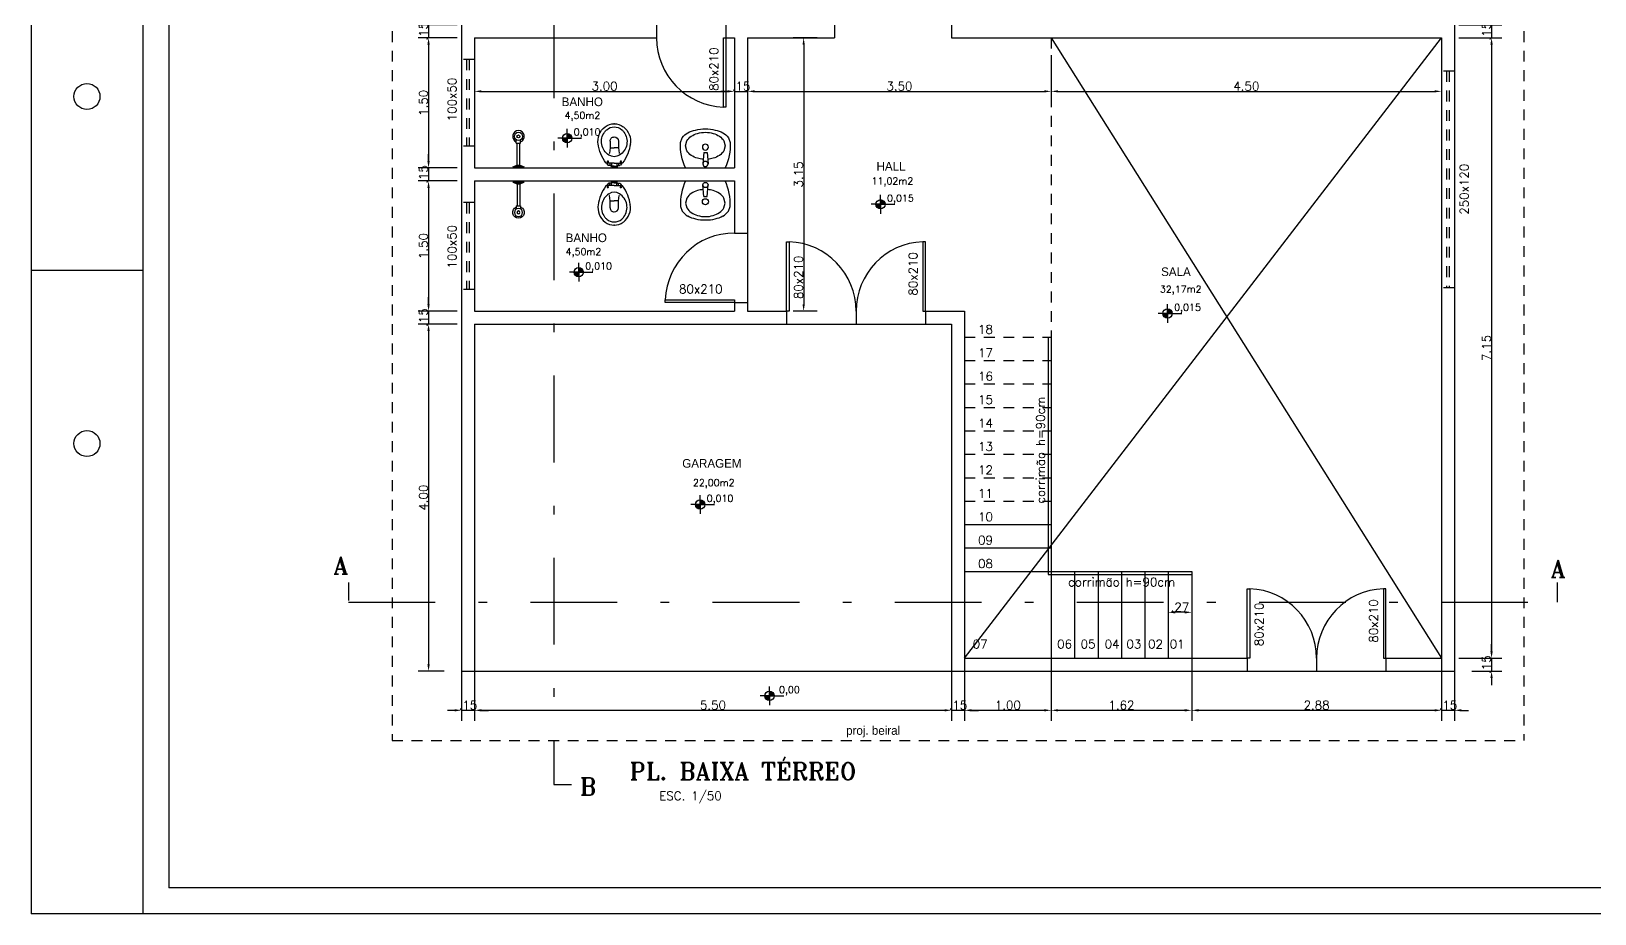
# Model space of a CAD drawing. Extents: x 3.3 to 78.4, y -0.4 to 40.7.
# Drawn here: x 3.3 to 21.33, y -0.35 to 9.82 of the extents above; entities that cross this region are included whole.
import ezdxf
from ezdxf.enums import TextEntityAlignment as Align

# ---------------------------------------------------------------- set-up
doc = ezdxf.new("R2010")
doc.units = 0
doc.header["$MEASUREMENT"] = 0
doc.linetypes.add('DASHDOTX2', pattern=[2, 1, -0.5, 0, -0.5])
doc.linetypes.add('HIDDEN2', pattern=[0.1875, 0.125, -0.0625])
doc.layers.get('DEFPOINTS').update_dxf_attribs({"linetype": 'CONTINUOUS'})
for name, color, linetype in [('1', 1, 'CONTINUOUS'), ('2', 2, 'CONTINUOUS'), ('3', 3, 'CONTINUOUS'), ('ALVENARIA', 7, 'CONTINUOUS'), ('COTAS', 1, 'CONTINUOUS'), ('SANITÁRIOS', 2, 'CONTINUOUS'), ('TEXTOS', 3, 'CONTINUOUS'), ('TXT', 2, 'CONTINUOUS')]:
    doc.layers.add(name, color=color, linetype=linetype)
doc.styles.add('ROMANS', font='romans', dxfattribs={"height": 0.1})
doc.styles.add('T20', font='romans.shx', dxfattribs={"height": 0.1})
doc.dimstyles.get("Standard").update_dxf_attribs({"dimscale": 0, "dimtxt": 0.12, "dimasz": 0.1, "dimexe": 0.1, "dimexo": 0.15, "dimgap": 0.15, "dimtad": 1, "dimzin": 5, "dimdsep": 46, "dimtxsty": 'Standard', "dimcen": 0.1, "dimclrd": 1, "dimclre": 1, "dimclrt": 3, "dimadec": 0, "dimazin": 0, "dimtfac": 1, "dimtmove": 2, "dimatfit": 3, "dimfxl": 1, "dimtolj": 1, "dimtzin": 0, "dimarcsym": 0})

# ---------------------------------------------------------------- blocks, each defined once
blk = doc.blocks.new('*D3')
at = {"layer": 'COTAS', "color": 1, "lineweight": -2, "transparency": 16777216}
for p, q in [((19.564, 2.922), (19.564, 1.873)), ((19.714, 2.772), (19.714, 1.873)), ((19.484, 1.993), (19.404, 1.993)), ((19.714, 1.993), (19.564, 1.993)), ((19.794, 1.993), (19.874, 1.993))]:
    blk.add_line(p, q, dxfattribs=at)
at = {"layer": 'COTAS', "color": 1, "transparency": 16777216}
for points in [[(19.484, 2.007), (19.484, 1.98), (19.564, 1.993)], [(19.794, 2.007), (19.794, 1.98), (19.714, 1.993)]]:
    blk.add_solid(points, dxfattribs=at)
at = {"layer": 'DEFPOINTS', "color": 0, "transparency": 16777216}
for p in [(19.564, 3.122), (19.714, 2.972), (19.564, 1.993)]:
    blk.add_point(p, dxfattribs=at)
at = {"layer": 'COTAS', "color": 3, "transparency": 16777216, "insert": (19.639, 2.053), "char_height": 0.1, "attachment_point": 5, "style": 'ROMANS'}
blk.add_mtext('\\A1;.15', dxfattribs=at)
blk = doc.blocks.new('*D4')
at = {"layer": 'COTAS', "color": 1, "lineweight": -2, "transparency": 16777216}
for p, q in [((16.684, 2.922), (16.684, 1.873)), ((19.564, 2.922), (19.564, 1.873)), ((19.484, 1.993), (16.764, 1.993))]:
    blk.add_line(p, q, dxfattribs=at)
at = {"layer": 'COTAS', "color": 1, "transparency": 16777216}
for points in [[(16.764, 2.007), (16.764, 1.98), (16.684, 1.993)], [(19.484, 2.007), (19.484, 1.98), (19.564, 1.993)]]:
    blk.add_solid(points, dxfattribs=at)
at = {"layer": 'DEFPOINTS', "color": 0, "transparency": 16777216}
for p in [(16.684, 3.122), (19.564, 3.122), (16.684, 1.993)]:
    blk.add_point(p, dxfattribs=at)
at = {"layer": 'COTAS', "color": 3, "transparency": 16777216, "insert": (18.124, 2.053), "char_height": 0.1, "attachment_point": 5, "style": 'ROMANS'}
blk.add_mtext('\\A1;2.88', dxfattribs=at)
blk = doc.blocks.new('*D5')
at = {"layer": 'COTAS', "color": 1, "lineweight": -2, "transparency": 16777216}
for p, q in [((15.064, 2.922), (15.064, 1.873)), ((16.684, 2.922), (16.684, 1.873)), ((16.604, 1.993), (15.144, 1.993))]:
    blk.add_line(p, q, dxfattribs=at)
at = {"layer": 'COTAS', "color": 1, "transparency": 16777216}
for points in [[(15.144, 2.007), (15.144, 1.98), (15.064, 1.993)], [(16.604, 2.007), (16.604, 1.98), (16.684, 1.993)]]:
    blk.add_solid(points, dxfattribs=at)
at = {"layer": 'DEFPOINTS', "color": 0, "transparency": 16777216}
for p in [(15.064, 3.122), (16.684, 3.122), (15.064, 1.993)]:
    blk.add_point(p, dxfattribs=at)
at = {"layer": 'COTAS', "color": 3, "transparency": 16777216, "insert": (15.874, 2.053), "char_height": 0.1, "attachment_point": 5, "style": 'ROMANS'}
blk.add_mtext('\\A1;1.62', dxfattribs=at)
blk = doc.blocks.new('*D6')
at = {"layer": 'COTAS', "color": 1, "lineweight": -2, "transparency": 16777216}
for p, q in [((14.064, 2.922), (14.064, 1.873)), ((15.064, 2.922), (15.064, 1.873)), ((14.984, 1.993), (14.144, 1.993))]:
    blk.add_line(p, q, dxfattribs=at)
at = {"layer": 'COTAS', "color": 1, "transparency": 16777216}
for points in [[(14.144, 2.007), (14.144, 1.98), (14.064, 1.993)], [(14.984, 2.007), (14.984, 1.98), (15.064, 1.993)]]:
    blk.add_solid(points, dxfattribs=at)
at = {"layer": 'DEFPOINTS', "color": 0, "transparency": 16777216}
for p in [(14.064, 3.122), (15.064, 3.122), (14.064, 1.993)]:
    blk.add_point(p, dxfattribs=at)
at = {"layer": 'COTAS', "color": 3, "transparency": 16777216, "insert": (14.564, 2.053), "char_height": 0.1, "attachment_point": 5, "style": 'ROMANS'}
blk.add_mtext('\\A1;1.00', dxfattribs=at)
blk = doc.blocks.new('*D7')
at = {"layer": 'COTAS', "color": 1, "lineweight": -2, "transparency": 16777216}
for p, q in [((14.064, 2.922), (14.064, 1.873)), ((13.914, 2.772), (13.914, 1.873)), ((13.834, 1.993), (13.754, 1.993)), ((14.064, 1.993), (13.914, 1.993)), ((14.144, 1.993), (14.224, 1.993))]:
    blk.add_line(p, q, dxfattribs=at)
at = {"layer": 'COTAS', "color": 1, "transparency": 16777216}
for points in [[(13.834, 2.007), (13.834, 1.98), (13.914, 1.993)], [(14.144, 2.007), (14.144, 1.98), (14.064, 1.993)]]:
    blk.add_solid(points, dxfattribs=at)
at = {"layer": 'DEFPOINTS', "color": 0, "transparency": 16777216}
for p in [(14.064, 3.122), (13.914, 2.972), (13.914, 1.993)]:
    blk.add_point(p, dxfattribs=at)
at = {"layer": 'COTAS', "color": 3, "transparency": 16777216, "insert": (13.989, 2.053), "char_height": 0.1, "attachment_point": 5, "style": 'ROMANS'}
blk.add_mtext('\\A1;.15', dxfattribs=at)
blk = doc.blocks.new('*D8')
at = {"layer": 'COTAS', "color": 1, "lineweight": -2, "transparency": 16777216}
for p, q in [((8.414, 2.772), (8.414, 1.873)), ((13.914, 2.772), (13.914, 1.873)), ((13.834, 1.993), (8.494, 1.993))]:
    blk.add_line(p, q, dxfattribs=at)
at = {"layer": 'COTAS', "color": 1, "transparency": 16777216}
for points in [[(8.494, 2.007), (8.494, 1.98), (8.414, 1.993)], [(13.834, 2.007), (13.834, 1.98), (13.914, 1.993)]]:
    blk.add_solid(points, dxfattribs=at)
at = {"layer": 'DEFPOINTS', "color": 0, "transparency": 16777216}
for p in [(8.414, 2.972), (13.914, 2.972), (8.414, 1.993)]:
    blk.add_point(p, dxfattribs=at)
at = {"layer": 'COTAS', "color": 3, "transparency": 16777216, "insert": (11.164, 2.053), "char_height": 0.1, "attachment_point": 5, "style": 'ROMANS'}
blk.add_mtext('\\A1;5.50', dxfattribs=at)
blk = doc.blocks.new('*D9')
at = {"layer": 'COTAS', "color": 1, "lineweight": -2, "transparency": 16777216}
for p, q in [((8.264, 2.772), (8.264, 1.873)), ((8.414, 2.772), (8.414, 1.873)), ((8.184, 1.993), (8.104, 1.993)), ((8.414, 1.993), (8.264, 1.993)), ((8.494, 1.993), (8.574, 1.993))]:
    blk.add_line(p, q, dxfattribs=at)
at = {"layer": 'COTAS', "color": 1, "transparency": 16777216}
for points in [[(8.184, 2.007), (8.184, 1.98), (8.264, 1.993)], [(8.494, 2.007), (8.494, 1.98), (8.414, 1.993)]]:
    blk.add_solid(points, dxfattribs=at)
at = {"layer": 'DEFPOINTS', "color": 0, "transparency": 16777216}
for p in [(8.264, 2.972), (8.414, 2.972), (8.264, 1.993)]:
    blk.add_point(p, dxfattribs=at)
at = {"layer": 'COTAS', "color": 3, "transparency": 16777216, "insert": (8.339, 2.053), "char_height": 0.1, "attachment_point": 5, "style": 'ROMANS'}
blk.add_mtext('\\A1;.15', dxfattribs=at)
blk = doc.blocks.new('*D20')
at = {"layer": 'COTAS', "color": 1, "lineweight": -2, "transparency": 16777216}
for p, q in [((8.414, 9.544), (8.414, 9.007)), ((11.414, 9.544), (11.414, 9.007)), ((8.494, 9.127), (11.334, 9.127))]:
    blk.add_line(p, q, dxfattribs=at)
at = {"layer": 'COTAS', "color": 1, "transparency": 16777216}
for points in [[(8.494, 9.14), (8.494, 9.114), (8.414, 9.127)], [(11.334, 9.14), (11.334, 9.114), (11.414, 9.127)]]:
    blk.add_solid(points, dxfattribs=at)
at = {"layer": 'DEFPOINTS', "color": 0, "transparency": 16777216}
for p in [(8.414, 9.744), (11.414, 9.744), (11.414, 9.127)]:
    blk.add_point(p, dxfattribs=at)
at = {"layer": 'COTAS', "color": 3, "transparency": 16777216, "insert": (9.914, 9.187), "char_height": 0.1, "attachment_point": 5, "style": 'ROMANS'}
blk.add_mtext('\\A1;3.00', dxfattribs=at)
blk = doc.blocks.new('*D21')
at = {"layer": 'COTAS', "color": 1, "lineweight": -2, "transparency": 16777216}
for p, q in [((11.414, 9.544), (11.414, 9.007)), ((11.564, 9.544), (11.564, 9.007)), ((11.334, 9.127), (11.254, 9.127)), ((11.414, 9.127), (11.564, 9.127)), ((11.644, 9.127), (11.724, 9.127))]:
    blk.add_line(p, q, dxfattribs=at)
at = {"layer": 'COTAS', "color": 1, "transparency": 16777216}
for points in [[(11.334, 9.14), (11.334, 9.114), (11.414, 9.127)], [(11.644, 9.14), (11.644, 9.114), (11.564, 9.127)]]:
    blk.add_solid(points, dxfattribs=at)
at = {"layer": 'DEFPOINTS', "color": 0, "transparency": 16777216}
for p in [(11.414, 9.744), (11.564, 9.744), (11.564, 9.127)]:
    blk.add_point(p, dxfattribs=at)
at = {"layer": 'COTAS', "color": 3, "transparency": 16777216, "insert": (11.489, 9.187), "char_height": 0.1, "attachment_point": 5, "style": 'ROMANS'}
blk.add_mtext('\\A1;.15', dxfattribs=at)
blk = doc.blocks.new('*D22')
at = {"layer": 'COTAS', "color": 1, "lineweight": -2, "transparency": 16777216}
for p, q in [((11.564, 9.544), (11.564, 9.007)), ((15.064, 9.544), (15.064, 9.007)), ((11.644, 9.127), (14.984, 9.127))]:
    blk.add_line(p, q, dxfattribs=at)
at = {"layer": 'COTAS', "color": 1, "transparency": 16777216}
for points in [[(11.644, 9.14), (11.644, 9.114), (11.564, 9.127)], [(14.984, 9.14), (14.984, 9.114), (15.064, 9.127)]]:
    blk.add_solid(points, dxfattribs=at)
at = {"layer": 'DEFPOINTS', "color": 0, "transparency": 16777216}
for p in [(11.564, 9.744), (15.064, 9.744), (15.064, 9.127)]:
    blk.add_point(p, dxfattribs=at)
at = {"layer": 'COTAS', "color": 3, "transparency": 16777216, "insert": (13.314, 9.187), "char_height": 0.1, "attachment_point": 5, "style": 'ROMANS'}
blk.add_mtext('\\A1;3.50', dxfattribs=at)
blk = doc.blocks.new('*D23')
at = {"layer": 'COTAS', "color": 1, "lineweight": -2, "transparency": 16777216}
for p, q in [((15.064, 9.544), (15.064, 9.007)), ((19.564, 9.544), (19.564, 9.007)), ((15.144, 9.127), (19.484, 9.127))]:
    blk.add_line(p, q, dxfattribs=at)
at = {"layer": 'COTAS', "color": 1, "transparency": 16777216}
for points in [[(15.144, 9.14), (15.144, 9.114), (15.064, 9.127)], [(19.484, 9.14), (19.484, 9.114), (19.564, 9.127)]]:
    blk.add_solid(points, dxfattribs=at)
at = {"layer": 'DEFPOINTS', "color": 0, "transparency": 16777216}
for p in [(15.064, 9.744), (19.564, 9.744), (19.564, 9.127)]:
    blk.add_point(p, dxfattribs=at)
at = {"layer": 'COTAS', "color": 3, "transparency": 16777216, "insert": (17.314, 9.187), "char_height": 0.1, "attachment_point": 5, "style": 'ROMANS'}
blk.add_mtext('\\A1;4.50', dxfattribs=at)
blk = doc.blocks.new('*D24')
at = {"layer": 'COTAS', "color": 1, "lineweight": -2, "transparency": 16777216}
for p, q in [((16.414, 3.394), (16.414, 3.003)), ((16.684, 3.394), (16.684, 3.003)), ((16.604, 3.123), (16.494, 3.123))]:
    blk.add_line(p, q, dxfattribs=at)
at = {"layer": 'COTAS', "color": 1, "transparency": 16777216}
for points in [[(16.494, 3.136), (16.494, 3.109), (16.414, 3.123)], [(16.604, 3.136), (16.604, 3.109), (16.684, 3.123)]]:
    blk.add_solid(points, dxfattribs=at)
at = {"layer": 'DEFPOINTS', "color": 0, "transparency": 16777216}
for p in [(16.414, 3.594), (16.684, 3.594), (16.414, 3.123)]:
    blk.add_point(p, dxfattribs=at)
at = {"layer": 'COTAS', "color": 3, "transparency": 16777216, "insert": (16.549, 3.183), "char_height": 0.1, "attachment_point": 5, "style": 'ROMANS'}
blk.add_mtext('\\A1;.27', dxfattribs=at)
blk = doc.blocks.new('*D65')
at = {"layer": 'COTAS', "color": 1, "lineweight": -2, "transparency": 16777216}
for p, q in [((20.142, 9.974), (20.142, 10.054)), ((19.764, 9.894), (20.262, 9.894)), ((19.764, 9.744), (20.262, 9.744)), ((20.142, 9.894), (20.142, 9.744)), ((20.142, 9.664), (20.142, 9.584))]:
    blk.add_line(p, q, dxfattribs=at)
at = {"layer": 'COTAS', "color": 1, "transparency": 16777216}
for points in [[(20.128, 9.974), (20.155, 9.974), (20.142, 9.894)], [(20.128, 9.664), (20.155, 9.664), (20.142, 9.744)]]:
    blk.add_solid(points, dxfattribs=at)
at = {"layer": 'DEFPOINTS', "color": 0, "transparency": 16777216}
for p in [(19.564, 9.894), (19.564, 9.744), (20.142, 9.744)]:
    blk.add_point(p, dxfattribs=at)
at = {"layer": 'COTAS', "color": 3, "transparency": 16777216, "insert": (20.082, 9.819), "char_height": 0.1, "attachment_point": 5, "rotation": 90, "style": 'ROMANS'}
blk.add_mtext('\\A1;.15', dxfattribs=at)
blk = doc.blocks.new('*D66')
at = {"layer": 'COTAS', "color": 1, "lineweight": -2, "transparency": 16777216}
for p, q in [((19.764, 9.744), (20.262, 9.744)), ((20.142, 9.664), (20.142, 2.674)), ((19.764, 2.594), (20.262, 2.594))]:
    blk.add_line(p, q, dxfattribs=at)
at = {"layer": 'COTAS', "color": 1, "transparency": 16777216}
for points in [[(20.128, 9.664), (20.155, 9.664), (20.142, 9.744)], [(20.128, 2.674), (20.155, 2.674), (20.142, 2.594)]]:
    blk.add_solid(points, dxfattribs=at)
at = {"layer": 'DEFPOINTS', "color": 0, "transparency": 16777216}
for p in [(19.564, 9.744), (19.564, 2.594), (20.142, 2.594)]:
    blk.add_point(p, dxfattribs=at)
at = {"layer": 'COTAS', "color": 3, "transparency": 16777216, "insert": (20.082, 6.169), "char_height": 0.1, "attachment_point": 5, "rotation": 90, "style": 'ROMANS'}
blk.add_mtext('\\A1;7.15', dxfattribs=at)
blk = doc.blocks.new('*D67')
at = {"layer": 'COTAS', "color": 1, "lineweight": -2, "transparency": 16777216}
for p, q in [((20.142, 2.674), (20.142, 2.754)), ((19.764, 2.594), (20.262, 2.594)), ((20.142, 2.594), (20.142, 2.444)), ((19.914, 2.444), (20.262, 2.444)), ((20.142, 2.364), (20.142, 2.284))]:
    blk.add_line(p, q, dxfattribs=at)
at = {"layer": 'COTAS', "color": 1, "transparency": 16777216}
for points in [[(20.128, 2.674), (20.155, 2.674), (20.142, 2.594)], [(20.128, 2.364), (20.155, 2.364), (20.142, 2.444)]]:
    blk.add_solid(points, dxfattribs=at)
at = {"layer": 'DEFPOINTS', "color": 0, "transparency": 16777216}
for p in [(19.564, 2.594), (19.714, 2.444), (20.142, 2.444)]:
    blk.add_point(p, dxfattribs=at)
at = {"layer": 'COTAS', "color": 3, "transparency": 16777216, "insert": (20.082, 2.519), "char_height": 0.1, "attachment_point": 5, "rotation": 90, "style": 'ROMANS'}
blk.add_mtext('\\A1;.15', dxfattribs=at)
blk = doc.blocks.new('*D68')
at = {"layer": 'COTAS', "color": 1, "lineweight": -2, "transparency": 16777216}
for p, q in [((12.364, 9.744), (12.09, 9.744)), ((12.21, 9.664), (12.21, 6.674)), ((12.364, 6.594), (12.09, 6.594))]:
    blk.add_line(p, q, dxfattribs=at)
at = {"layer": 'COTAS', "color": 1, "transparency": 16777216}
for points in [[(12.196, 9.664), (12.223, 9.664), (12.21, 9.744)], [(12.196, 6.674), (12.223, 6.674), (12.21, 6.594)]]:
    blk.add_solid(points, dxfattribs=at)
at = {"layer": 'DEFPOINTS', "color": 0, "transparency": 16777216}
for p in [(12.564, 9.744), (12.21, 6.594), (12.564, 6.594)]:
    blk.add_point(p, dxfattribs=at)
at = {"layer": 'COTAS', "color": 3, "transparency": 16777216, "insert": (12.15, 8.169), "char_height": 0.1, "attachment_point": 5, "rotation": 90, "style": 'ROMANS'}
blk.add_mtext('\\A1;3.15', dxfattribs=at)
blk = doc.blocks.new('*D73')
at = {"layer": 'COTAS', "color": 1, "lineweight": -2, "transparency": 16777216}
for p, q in [((7.885, 9.974), (7.885, 10.054)), ((8.214, 9.894), (7.765, 9.894)), ((8.214, 9.744), (7.765, 9.744)), ((7.885, 9.894), (7.885, 9.744)), ((7.885, 9.664), (7.885, 9.584))]:
    blk.add_line(p, q, dxfattribs=at)
at = {"layer": 'COTAS', "color": 1, "transparency": 16777216}
for points in [[(7.871, 9.974), (7.898, 9.974), (7.885, 9.894)], [(7.871, 9.664), (7.898, 9.664), (7.885, 9.744)]]:
    blk.add_solid(points, dxfattribs=at)
at = {"layer": 'DEFPOINTS', "color": 0, "transparency": 16777216}
for p in [(7.885, 9.744), (8.414, 9.894), (8.414, 9.744)]:
    blk.add_point(p, dxfattribs=at)
at = {"layer": 'COTAS', "color": 3, "transparency": 16777216, "insert": (7.825, 9.819), "char_height": 0.1, "attachment_point": 5, "rotation": 90, "style": 'ROMANS'}
blk.add_mtext('\\A1;.15', dxfattribs=at)
blk = doc.blocks.new('*D74')
at = {"layer": 'COTAS', "color": 1, "lineweight": -2, "transparency": 16777216}
for p, q in [((8.214, 9.744), (7.765, 9.744)), ((7.885, 9.664), (7.885, 8.324)), ((8.214, 8.244), (7.765, 8.244))]:
    blk.add_line(p, q, dxfattribs=at)
at = {"layer": 'COTAS', "color": 1, "transparency": 16777216}
for points in [[(7.871, 9.664), (7.898, 9.664), (7.885, 9.744)], [(7.871, 8.324), (7.898, 8.324), (7.885, 8.244)]]:
    blk.add_solid(points, dxfattribs=at)
at = {"layer": 'DEFPOINTS', "color": 0, "transparency": 16777216}
for p in [(8.414, 9.744), (7.885, 8.244), (8.414, 8.244)]:
    blk.add_point(p, dxfattribs=at)
at = {"layer": 'COTAS', "color": 3, "transparency": 16777216, "insert": (7.825, 8.994), "char_height": 0.1, "attachment_point": 5, "rotation": 90, "style": 'ROMANS'}
blk.add_mtext('\\A1;1.50', dxfattribs=at)
blk = doc.blocks.new('*D75')
at = {"layer": 'COTAS', "color": 1, "lineweight": -2, "transparency": 16777216}
for p, q in [((7.885, 8.324), (7.885, 8.404)), ((8.214, 8.244), (7.765, 8.244)), ((7.885, 8.244), (7.885, 8.094)), ((8.214, 8.094), (7.765, 8.094)), ((7.885, 8.014), (7.885, 7.934))]:
    blk.add_line(p, q, dxfattribs=at)
at = {"layer": 'COTAS', "color": 1, "transparency": 16777216}
for points in [[(7.871, 8.324), (7.898, 8.324), (7.885, 8.244)], [(7.871, 8.014), (7.898, 8.014), (7.885, 8.094)]]:
    blk.add_solid(points, dxfattribs=at)
at = {"layer": 'DEFPOINTS', "color": 0, "transparency": 16777216}
for p in [(8.414, 8.244), (7.885, 8.094), (8.414, 8.094)]:
    blk.add_point(p, dxfattribs=at)
at = {"layer": 'COTAS', "color": 3, "transparency": 16777216, "insert": (7.825, 8.169), "char_height": 0.1, "attachment_point": 5, "rotation": 90, "style": 'ROMANS'}
blk.add_mtext('\\A1;.15', dxfattribs=at)
blk = doc.blocks.new('*D76')
at = {"layer": 'COTAS', "color": 1, "lineweight": -2, "transparency": 16777216}
for p, q in [((8.214, 8.094), (7.765, 8.094)), ((7.885, 8.014), (7.885, 6.674)), ((8.214, 6.594), (7.765, 6.594))]:
    blk.add_line(p, q, dxfattribs=at)
at = {"layer": 'COTAS', "color": 1, "transparency": 16777216}
for points in [[(7.871, 8.014), (7.898, 8.014), (7.885, 8.094)], [(7.871, 6.674), (7.898, 6.674), (7.885, 6.594)]]:
    blk.add_solid(points, dxfattribs=at)
at = {"layer": 'DEFPOINTS', "color": 0, "transparency": 16777216}
for p in [(8.414, 8.094), (7.885, 6.594), (8.414, 6.594)]:
    blk.add_point(p, dxfattribs=at)
at = {"layer": 'COTAS', "color": 3, "transparency": 16777216, "insert": (7.825, 7.344), "char_height": 0.1, "attachment_point": 5, "rotation": 90, "style": 'ROMANS'}
blk.add_mtext('\\A1;1.50', dxfattribs=at)
blk = doc.blocks.new('*D77')
at = {"layer": 'COTAS', "color": 1, "lineweight": -2, "transparency": 16777216}
for p, q in [((7.885, 6.674), (7.885, 6.754)), ((8.214, 6.594), (7.765, 6.594)), ((7.885, 6.594), (7.885, 6.444)), ((8.214, 6.444), (7.765, 6.444)), ((7.885, 6.364), (7.885, 6.284))]:
    blk.add_line(p, q, dxfattribs=at)
at = {"layer": 'COTAS', "color": 1, "transparency": 16777216}
for points in [[(7.871, 6.674), (7.898, 6.674), (7.885, 6.594)], [(7.871, 6.364), (7.898, 6.364), (7.885, 6.444)]]:
    blk.add_solid(points, dxfattribs=at)
at = {"layer": 'DEFPOINTS', "color": 0, "transparency": 16777216}
for p in [(8.414, 6.594), (7.885, 6.444), (8.414, 6.444)]:
    blk.add_point(p, dxfattribs=at)
at = {"layer": 'COTAS', "color": 3, "transparency": 16777216, "insert": (7.825, 6.519), "char_height": 0.1, "attachment_point": 5, "rotation": 90, "style": 'ROMANS'}
blk.add_mtext('\\A1;.15', dxfattribs=at)
blk = doc.blocks.new('*D78')
at = {"layer": 'COTAS', "color": 1, "lineweight": -2, "transparency": 16777216}
for p, q in [((8.214, 6.444), (7.765, 6.444)), ((7.885, 6.364), (7.885, 2.524)), ((8.064, 2.444), (7.765, 2.444))]:
    blk.add_line(p, q, dxfattribs=at)
at = {"layer": 'COTAS', "color": 1, "transparency": 16777216}
for points in [[(7.871, 6.364), (7.898, 6.364), (7.885, 6.444)], [(7.871, 2.524), (7.898, 2.524), (7.885, 2.444)]]:
    blk.add_solid(points, dxfattribs=at)
at = {"layer": 'DEFPOINTS', "color": 0, "transparency": 16777216}
for p in [(8.414, 6.444), (7.885, 2.444), (8.264, 2.444)]:
    blk.add_point(p, dxfattribs=at)
at = {"layer": 'COTAS', "color": 3, "transparency": 16777216, "insert": (7.825, 4.444), "char_height": 0.1, "attachment_point": 5, "rotation": 90, "style": 'ROMANS'}
blk.add_mtext('\\A1;4.00', dxfattribs=at)
blk = doc.blocks.new('12010224')
at = {"layer": 'SANITÁRIOS'}
for p, q in [((0.255, 0.23), (0.198, 0.214)), ((0.311, 0.214), (0.255, 0.23)), ((0.348, 0.267), (0.294, 0.285)), ((0.178, 0.021), (0.046, 0.031)), ((0.178, -0.019), (0.178, 0.021)), ((0.178, -0.019), (0.046, -0.029)), ((0.198, -0.214), (0.255, -0.23)), ((0.255, -0.23), (0.311, -0.214)), ((0.294, -0.285), (0.348, -0.267))]:
    blk.add_line(p, q, dxfattribs=at)
for centre, radius in [((0.046, 0.001), 0.03), ((0.24, 0), 0.0347)]:
    blk.add_circle(centre, radius, dxfattribs=at)
for centre, radius, start, end in [((0.254, -0.316), 0.602, 86.2102, 114.9799), ((0.29, 0.064), 0.176, 121.4172, 145.8575), ((0.219, 0.064), 0.176, 34.1425, 58.5828), ((0.224, 0.103), 0.206, 28.6904, 52.8787), ((0.11, 0.041), 0.335, 12.7722, 28.6904), ((0.437, 0), 0.338, 164.3104, 175.4853), ((0.347, 0.025), 0.245, 145.8575, 164.3104), ((0.162, 0.025), 0.245, 15.6896, 34.1425), ((0.073, 0), 0.338, 360, 15.6896), ((-0.069, 0), 0.519, 360, 12.7722), ((0.437, 0), 0.338, 184.2881, 195.6896), ((0.347, -0.025), 0.245, 195.6896, 214.1425), ((0.29, -0.064), 0.176, 214.1425, 238.5828), ((0.219, -0.064), 0.176, 301.4172, 325.8575), ((0.162, -0.025), 0.245, 325.8575, 344.3104), ((0.073, 0), 0.338, 344.3104, 360), ((0.11, -0.041), 0.335, 331.3096, 347.2278), ((-0.069, 0), 0.519, 347.2278, 360), ((0.254, 0.316), 0.602, 245.0201, 273.7898), ((0.224, -0.103), 0.206, 307.1213, 331.3096)]:
    blk.add_arc(centre, radius, start, end, dxfattribs=at)
blk = doc.blocks.new('12010111')
at = {"layer": 'SANITÁRIOS'}
for p, q in [((0, 0), (0, 0.028)), ((0, 0), (0, -0.028)), ((0.046, 0.031), (0.013, 0.031)), ((0.014, 0), (0.014, 0.028)), ((0.014, 0), (0.014, -0.028)), ((0.019, 0.031), (0.019, 0.062)), ((0.046, 0.05), (0.019, 0.05)), ((0.046, 0), (0.046, 0.089)), ((0.046, 0), (0.046, -0.089)), ((0.076, 0.075), (0.052, 0.075)), ((0.064, 0.063), (0.064, 0.087)), ((0.161, 0.056), (0.159, 0.059)), ((0.223, 0.049), (0.161, 0.056)), ((0.223, 0.049), (0.223, 0)), ((0.301, 0.049), (0.223, 0.049)), ((0.223, -0.049), (0.223, 0)), ((0.046, -0.031), (0.013, -0.031)), ((0.019, -0.031), (0.019, -0.062)), ((0.046, -0.05), (0.019, -0.05)), ((0.076, -0.075), (0.052, -0.075)), ((0.064, -0.063), (0.064, -0.087)), ((0.161, -0.056), (0.159, -0.059)), ((0.223, -0.049), (0.161, -0.056)), ((0.301, -0.049), (0.223, -0.049))]:
    blk.add_line(p, q, dxfattribs=at)
for centre in [(0.064, 0.075), (0.064, -0.075)]:
    blk.add_circle(centre, 0.00682, dxfattribs=at)
for centre, radius, start, end in [((0.336, -0.294), 0.484, 97.6805, 126.3456), ((0.3, -0.02), 0.208, 36.8888, 100.1214), ((0.007, 0.028), 0.00697, 0.8534, 179.1466), ((0.028, 0.062), 0.00909, 126.1604, 180), ((0.304, -0.315), 0.477, 122.7818, 126.1604), ((0.055, 0.089), 0.00909, 126.3456, 180), ((0.234, 0), 0.112, 147.3201, 212.6799), ((0.297, -0.04), 0.187, 54.2515, 147.3201), ((0.301, 0), 0.0486, 0, 90), ((0.301, 0), 0.0486, 270, 0), ((0.313, -0.018), 0.159, 41.3299, 54.2515), ((0.333, 0), 0.132, 318.6701, 41.3299), ((0.327, 0), 0.174, 323.1112, 36.8888), ((0.007, -0.028), 0.00697, 180.8534, 359.1466), ((0.028, -0.062), 0.00909, 180, 233.8396), ((0.304, 0.315), 0.477, 233.8396, 237.2182), ((0.055, -0.089), 0.00909, 180, 233.6544), ((0.336, 0.294), 0.484, 233.6544, 262.3195), ((0.297, 0.04), 0.187, 212.6799, 305.7485), ((0.3, 0.02), 0.208, 259.8786, 323.1112), ((0.313, 0.018), 0.159, 305.7485, 318.6701)]:
    blk.add_arc(centre, radius, start, end, dxfattribs=at)
for p in [(0, 0), (0.501, 0)]:
    blk.add_point(p, dxfattribs=at)
blk = doc.blocks.new('12010321')
at = {"layer": 'SANITÁRIOS'}
for p, q in [((0, 0.065), (0.02, 0.015)), ((0, 0.065), (0, -0.065)), ((0.005, 0.052), (0.005, -0.052)), ((0.02, 0.015), (0.02, -0.015)), ((0.02, 0.015), (0.273, 0.015)), ((0.273, 0.025), (0.31, 0.025)), ((0.273, 0.025), (0.273, -0.025)), ((0.02, -0.015), (0, -0.065)), ((0.02, -0.015), (0.273, -0.015)), ((0.273, -0.025), (0.31, -0.025))]:
    blk.add_line(p, q, dxfattribs=at)
for radius in [0.0474, 0.0174]:
    blk.add_circle((0.35, 0), radius, dxfattribs=at)
blk.add_arc((0.35, 0), 0.0674, 201.78, 158.22, dxfattribs=at)

msp = doc.modelspace()

# ---------------------------------------------------------------- hatches: boundary and pattern name
at = {"layer": 'COTAS'}
h = msp.add_hatch(color=256, dxfattribs=at)
h.paths.add_polyline_path([(9.4831, 8.5861), (9.5369, 8.5861, 0.4142136), (9.4831, 8.64)])
h.paths.add_polyline_path([(9.4293, 8.5861, 0.4142136), (9.4831, 8.5323), (9.4831, 8.5861)])
h = msp.add_hatch(color=256, dxfattribs=at)
h.paths.add_polyline_path([(13.0959, 7.825), (13.1498, 7.825, 0.4142136), (13.0959, 7.8788)])
h.paths.add_polyline_path([(13.0421, 7.825, 0.4142136), (13.0959, 7.7711), (13.0959, 7.825)])
h = msp.add_hatch(color=256, dxfattribs=at)
h.paths.add_polyline_path([(9.6157, 7.0419), (9.6696, 7.0419, 0.4142136), (9.6157, 7.0957)])
h.paths.add_polyline_path([(9.5619, 7.0419, 0.4142136), (9.6157, 6.988), (9.6157, 7.0419)])
h = msp.add_hatch(color=256, dxfattribs=at)
h.paths.add_polyline_path([(16.4063, 6.5673), (16.4602, 6.5673, 0.4142136), (16.4063, 6.6211)])
h.paths.add_polyline_path([(16.3525, 6.5673, 0.4142136), (16.4063, 6.5134), (16.4063, 6.5673)])
h = msp.add_hatch(color=256, dxfattribs=at)
h.paths.add_polyline_path([(11.0156, 4.3639), (11.0694, 4.3639, 0.4142136), (11.0156, 4.4177)])
h.paths.add_polyline_path([(10.9617, 4.3639, 0.4142136), (11.0156, 4.31), (11.0156, 4.3639)])
h = msp.add_hatch(color=256, dxfattribs=at)
h.paths.add_polyline_path([(11.8155, 2.1587), (11.8694, 2.1587, 0.4142136), (11.8155, 2.2126)])
h.paths.add_polyline_path([(11.7617, 2.1587, 0.4142136), (11.8155, 2.1049), (11.8155, 2.1587)])

# ---------------------------------------------------------------- linework, layer by layer
at = {"layer": '1', "linetype": 'HIDDEN2'}
for p, q in [((7.4638, 19.4944), (7.4638, 1.6444)), ((20.5138, 19.4944), (20.5138, 1.6444)), ((15.0638, 9.7444), (15.0638, 6.2944)), ((7.4638, 1.6444), (20.5138, 1.6444))]:
    msp.add_line(p, q, dxfattribs=at)
at = {"layer": '1'}
for p, q in [((11.5638, 7.4944), (11.5638, 6.6944)), ((12.8138, 6.5944), (12.8138, 6.4444)), ((12.0138, 6.4444), (13.6138, 6.4444)), ((15.0288, 6.2944), (15.0288, 3.5594)), ((15.0288, 3.5594), (16.6838, 3.5594)), ((18.1238, 2.5944), (18.1238, 2.4444)), ((17.3238, 2.4444), (18.9238, 2.4444))]:
    msp.add_line(p, q, dxfattribs=at)
for centre, start, end in [((11.3138, 9.7444), 180, 267.85241), ((11.4138, 6.6944), 90, 177.85241), ((12.0138, 6.5944), 360, 87.85241), ((13.6138, 6.5944), 92.14759, 180), ((17.3238, 2.5944), 360, 87.85241), ((18.9238, 2.5944), 92.14759, 180)]:
    msp.add_arc(centre, 0.8, start, end, dxfattribs=at)
at = {"layer": '2', "linetype": 'HIDDEN2'}
for p, q in [((14.0638, 6.2944), (15.0638, 6.2944)), ((14.0638, 6.0244), (15.0638, 6.0244)), ((14.0638, 5.7544), (15.0638, 5.7544)), ((14.0638, 5.4844), (15.0638, 5.4844)), ((14.0638, 5.2144), (15.0638, 5.2144)), ((14.0638, 4.9444), (15.0638, 4.9444)), ((14.0638, 4.6744), (15.0638, 4.6744)), ((14.0638, 4.4044), (15.0638, 4.4044))]:
    msp.add_line(p, q, dxfattribs=at)
at = {"layer": '2'}
for p, q in [((15.0638, 6.2944), (15.0638, 2.5944)), ((14.0638, 4.1344), (15.0638, 4.1344)), ((14.0638, 3.8644), (15.0638, 3.8644)), ((14.0638, 3.5944), (16.6838, 3.5944)), ((15.3338, 3.5944), (15.3338, 2.5944)), ((15.6038, 3.5944), (15.6038, 2.5944)), ((15.8738, 3.5944), (15.8738, 2.5944)), ((16.1438, 3.5944), (16.1438, 2.5944)), ((16.4138, 3.5944), (16.4138, 2.5944)), ((16.6838, 3.5944), (16.6838, 2.5944)), ((8.4138, 2.4444), (13.9138, 2.4444))]:
    msp.add_line(p, q, dxfattribs=at)
at = {"layer": '3', "linetype": 'HIDDEN2'}
for p, q in [((8.4138, 9.4944), (8.2638, 9.4944)), ((8.3238, 9.4944), (8.3238, 8.4944)), ((8.3538, 9.4944), (8.3538, 8.4944)), ((19.7138, 9.3614), (19.5638, 9.3614)), ((19.6238, 9.3614), (19.6238, 6.8614)), ((19.6538, 9.3614), (19.6538, 6.8614)), ((8.4138, 8.4944), (8.2638, 8.4944)), ((8.4138, 7.8444), (8.2638, 7.8444)), ((8.3238, 7.8444), (8.3238, 6.8444)), ((8.3538, 7.8444), (8.3538, 6.8444)), ((19.7138, 6.8614), (19.5638, 6.8614)), ((8.4138, 6.8444), (8.2638, 6.8444))]:
    msp.add_line(p, q, dxfattribs=at)
at = {"layer": '3'}
for p, q in [((9.4831, 8.5861), (9.4831, 8.6938)), ((9.4831, 8.5861), (9.3754, 8.5861)), ((9.4831, 8.5861), (9.4831, 8.4784)), ((9.4831, 8.5861), (9.6475, 8.5861)), ((13.0959, 7.825), (13.0959, 7.9327)), ((13.0959, 7.825), (12.9882, 7.825)), ((13.0959, 7.825), (13.2603, 7.825)), ((13.0959, 7.825), (13.0959, 7.7173)), ((9.6157, 7.0419), (9.508, 7.0419)), ((9.6157, 7.0419), (9.6157, 7.1496)), ((9.6157, 7.0419), (9.6157, 6.9342)), ((9.6157, 7.0419), (9.7801, 7.0419)), ((16.4063, 6.5673), (16.4063, 6.675)), ((16.4063, 6.5673), (16.2986, 6.5673)), ((16.4063, 6.5673), (16.4063, 6.4596)), ((16.4063, 6.5673), (16.5707, 6.5673)), ((11.0156, 4.3639), (10.9079, 4.3639)), ((11.0156, 4.3639), (11.0156, 4.4716)), ((11.0156, 4.3639), (11.18, 4.3639)), ((11.0156, 4.3639), (11.0156, 4.2562)), ((11.8155, 2.1587), (11.8155, 2.2664)), ((11.8155, 2.1587), (11.7079, 2.1587)), ((11.8155, 2.1587), (11.9799, 2.1587)), ((11.8155, 2.1587), (11.8155, 2.051))]:
    msp.add_line(p, q, dxfattribs=at)
for points in [[(11.3138, 9.7444), (11.3138, 8.9444), (11.2838, 8.9444), (11.2838, 9.7444)], [(12.0138, 6.5944), (12.0138, 7.3944), (12.0438, 7.3944), (12.0438, 6.5944)], [(13.6138, 6.5944), (13.6138, 7.3944), (13.5838, 7.3944), (13.5838, 6.5944)], [(11.4138, 6.6944), (10.6138, 6.6944), (10.6138, 6.7244), (11.4138, 6.7244)], [(17.3238, 2.5944), (17.3238, 3.3944), (17.3538, 3.3944), (17.3538, 2.5944)], [(18.9238, 2.5944), (18.9238, 3.3944), (18.8938, 3.3944), (18.8938, 2.5944)]]:
    msp.add_lwpolyline(points, close=True, dxfattribs=at)
for centre in [(9.4831, 8.5861), (13.0959, 7.825), (9.6157, 7.0419), (16.4063, 6.5673), (11.0156, 4.3639), (11.8155, 2.1587)]:
    msp.add_circle(centre, 0.0538, dxfattribs=at)
at = {"layer": 'ALVENARIA'}
for p, q in [((4.8885, 40.3979), (4.8885, -0.051)), ((8.2638, 10.6444), (8.2638, 9.4944)), ((19.7138, 10.6444), (19.7138, 2.4444)), ((12.5638, 9.9944), (12.5638, 9.7444)), ((13.9138, 9.9944), (13.9138, 9.7444)), ((8.4138, 9.7444), (10.5138, 9.7444)), ((8.4138, 9.7444), (8.4138, 9.4944)), ((10.5138, 9.8944), (10.5138, 9.7444)), ((11.3138, 9.8944), (11.3138, 9.7444)), ((11.3138, 9.7444), (11.4138, 9.7444)), ((11.4138, 9.7444), (11.4138, 8.2444)), ((11.5638, 9.7444), (11.5638, 7.4944)), ((11.5638, 9.7444), (12.5638, 9.7444)), ((13.9138, 9.7444), (19.5638, 9.7444)), ((19.5638, 9.7444), (19.5638, 2.5944)), ((8.2638, 9.4944), (8.2638, 8.4944)), ((8.4138, 9.4944), (8.4138, 8.4944)), ((8.2638, 8.4944), (8.2638, 7.8444)), ((8.4138, 8.4944), (8.4138, 8.2444)), ((8.4138, 8.2444), (11.4138, 8.2444)), ((8.4138, 8.0944), (11.4138, 8.0944)), ((8.4138, 8.0944), (8.4138, 7.8444)), ((11.4138, 8.0944), (11.4138, 7.4944)), ((8.2638, 7.8444), (8.2638, 6.8444)), ((8.4138, 7.8444), (8.4138, 6.8444)), ((11.4138, 7.4944), (11.5638, 7.4944)), ((8.2638, 6.8444), (8.2638, 2.4444)), ((8.4138, 6.8444), (8.4138, 6.5944)), ((11.4138, 6.6944), (11.5638, 6.6944)), ((11.4138, 6.6944), (11.4138, 6.5944)), ((11.5638, 6.6944), (11.5638, 6.5944)), ((8.4138, 6.5944), (11.4138, 6.5944)), ((11.5638, 6.5944), (12.0138, 6.5944)), ((12.0138, 6.5944), (12.0138, 6.4444)), ((13.6138, 6.5944), (13.6138, 6.4444)), ((13.6138, 6.5944), (14.0638, 6.5944)), ((14.0638, 6.5944), (14.0638, 2.5944)), ((8.4138, 6.4444), (12.0138, 6.4444)), ((8.4138, 6.4444), (8.4138, 2.4444)), ((13.6138, 6.4444), (13.9138, 6.4444)), ((13.9138, 6.4444), (13.9138, 2.4444)), ((14.0638, 2.5944), (16.6838, 2.5944)), ((16.6838, 2.5944), (17.3238, 2.5944)), ((17.3238, 2.5944), (17.3238, 2.4444)), ((18.9238, 2.5944), (18.9238, 2.4444)), ((18.9238, 2.5944), (19.5638, 2.5944)), ((8.2638, 2.4444), (8.4138, 2.4444)), ((13.9138, 2.4444), (17.3238, 2.4444)), ((18.9238, 2.4444), (19.7138, 2.4444)), ((27.1353, -0.051), (4.8885, -0.051))]:
    msp.add_line(p, q, dxfattribs=at)
at = {"layer": 'ALVENARIA', "linetype": 'DASHDOTX2'}
for p, q in [((9.3284, 39.4503), (9.3284, 1.1389)), ((6.9605, 3.4647), (6.9605, 3.2573)), ((20.8993, 3.4647), (20.8993, 3.2381)), ((6.9605, 3.2381), (20.8993, 3.2381)), ((9.3284, 1.1389), (9.5336, 1.1389))]:
    msp.add_line(p, q, dxfattribs=at)
at = {"layer": 'COTAS'}
for p, q in [((4.5885, 40.6979), (4.5885, -0.351)), ((3.3037, 14.3928), (3.3037, -0.351)), ((14.0638, 2.5944), (19.5638, 9.7444)), ((15.0638, 9.7444), (19.5638, 2.5944)), ((3.3037, 7.0678), (4.5885, 7.0678)), ((36.4353, -0.351), (3.3037, -0.351))]:
    msp.add_line(p, q, dxfattribs=at)
for centre in [(3.9461, 9.0678), (3.9461, 5.0678)]:
    msp.add_circle(centre, 0.15, dxfattribs=at)

# ---------------------------------------------------------------- block references
at = {"layer": '1'}
for name, p, rotation in [('12010321', (8.9216, 8.2577), 90), ('12010111', (10.026, 8.0865), 270), ('12010224', (11.0763, 8.0944), 270)]:
    msp.add_blockref(name, p, dxfattribs=dict(at, rotation=rotation))
at = {"layer": '1', "xscale": -1}
for name, p, rotation in [('12010111', (10.026, 8.2522), 270), ('12010224', (11.0763, 8.2444), 270), ('12010321', (8.9216, 8.0811), 90)]:
    msp.add_blockref(name, p, dxfattribs=dict(at, rotation=rotation))

# ---------------------------------------------------------------- texts
at = {"layer": 'ALVENARIA', "color": 3, "insert": (10.2019, 1.3903), "char_height": 0.2, "attachment_point": 1, "style": 'T20'}
msp.add_mtext('{\\Fromant.shx|c1;\\C5;PL. BAIXA\\Fromant.shx|c0; TÉRREO\\Fromant.shx|c1;\\P\\H0.5x;\\C2;     ESC. 1/50}', dxfattribs=at)
at = {"layer": 'COTAS', "color": 3, "char_height": 0.2, "attachment_point": 6, "style": 'T20'}
for s, insert in [('\\Fromant.shx;\\C5;A', (6.959, 3.6611)), ('\\Fromant.shx;\\C5;A', (20.9942, 3.6236)), ('{\\Fromant.shx|c0;\\C5;B\\Fromant.shx|c1;}', (9.8184, 1.1151))]:
    msp.add_mtext(s, dxfattribs=dict(at, insert=insert))
at = {"layer": 'TEXTOS'}
for s, p in [('BANHO', (9.4198, 8.9566)), ('HALL', (13.0502, 8.2137)), ('BANHO', (9.4656, 7.3895)), ('SALA', (16.3313, 6.9982)), ('GARAGEM', (10.8099, 4.7895)), ('proj. beiral', (12.699, 1.7109))]:
    msp.add_text(s, height=0.1, dxfattribs=at).set_placement(p)
at = {"layer": 'TXT', "style": 'ROMANS'}
for s, p in [('80x210', (11.1753, 9.3829)), ('100x50', (8.1553, 9.0329)), ('250x120', (19.8266, 7.9986)), ('100x50', (8.1553, 7.3365)), ('80x210', (12.1506, 6.9834)), ('80x210', (13.4707, 7.0234)), ('corrimão h=90cm', (14.938, 4.9918)), ('80x210', (18.7807, 3.0234)), ('80x210', (17.4606, 2.9834))]:
    msp.add_text(s, height=0.1, rotation=90, dxfattribs=at).set_placement(p, align=Align.MIDDLE)
for s, height, p in [('4,50m2', 0.08, (9.659, 8.839)), ('0,010', 0.08, (9.7129, 8.6449)), ('11,02m2', 0.08, (13.2334, 8.0822)), ('0,015', 0.08, (13.3257, 7.8838)), ('4,50m2', 0.08, (9.671, 7.2681)), ('0,010', 0.08, (9.8455, 7.1007)), ('80x210', 0.1, (11.0235, 6.8491)), ('32,17m2', 0.08, (16.5573, 6.8351)), ('0,015', 0.08, (16.6361, 6.6261)), ('18', 0.1, (14.3066, 6.3835)), ('17', 0.1, (14.3066, 6.1135)), ('16', 0.1, (14.3066, 5.8435)), ('15', 0.1, (14.3066, 5.5735)), ('14', 0.1, (14.3066, 5.3035)), ('13', 0.1, (14.3066, 5.0335)), ('12', 0.1, (14.3066, 4.7635)), ('22,00m2', 0.08, (11.1728, 4.604)), ('11', 0.1, (14.3066, 4.4935)), ('0,010', 0.08, (11.2454, 4.4227)), ('10', 0.1, (14.3066, 4.2235)), ('09', 0.1, (14.3066, 3.9535)), ('08', 0.1, (14.3066, 3.6835)), ('corrimão h=90cm', 0.1, (15.8765, 3.4744)), ('07', 0.1, (14.2448, 2.7569)), ('06', 0.1, (15.2187, 2.7569)), ('05', 0.1, (15.4893, 2.7569)), ('04', 0.1, (15.7668, 2.7569)), ('03', 0.1, (16.0168, 2.7569)), ('02', 0.1, (16.2668, 2.7569)), ('01', 0.1, (16.5168, 2.7569)), ('0,00', 0.08, (12.0453, 2.2175))]:
    msp.add_text(s, height=height, dxfattribs=at).set_placement(p, align=Align.MIDDLE)

# ---------------------------------------------------------------- dimensions: what is measured, and where the dimension line sits
at = {"layer": 'COTAS'}
for base, p1, p2, picture, middle in [((7.8846, 9.7444), (8.4138, 9.8944), (8.4138, 9.7444), '*D73', (7.8246, 9.8194)), ((20.1417, 9.7444), (19.5638, 9.8944), (19.5638, 9.7444), '*D65', (20.0817, 9.8194)), ((7.8846, 8.2444), (8.4138, 9.7444), (8.4138, 8.2444), '*D74', (7.8246, 8.9944)), ((12.2097, 6.5944), (12.5638, 9.7444), (12.5638, 6.5944), '*D68', (12.1497, 8.1694)), ((20.1417, 2.5944), (19.5638, 9.7444), (19.5638, 2.5944), '*D66', (20.0817, 6.1694)), ((7.8846, 8.0944), (8.4138, 8.2444), (8.4138, 8.0944), '*D75', (7.8246, 8.1694)), ((7.8846, 6.5944), (8.4138, 8.0944), (8.4138, 6.5944), '*D76', (7.8246, 7.3444)), ((7.8846, 6.4444), (8.4138, 6.5944), (8.4138, 6.4444), '*D77', (7.8246, 6.5194)), ((7.8846, 2.4444), (8.4138, 6.4444), (8.2638, 2.4444), '*D78', (7.8246, 4.4444)), ((20.1417, 2.4444), (19.5638, 2.5944), (19.7138, 2.4444), '*D67', (20.0817, 2.5194))]:
    dim = msp.add_linear_dim(base=base, p1=p1, p2=p2, angle=90, dimstyle='Standard', override={"dimscale": 1, "dimasz": 0.08, "dimexe": 0.12, "dimexo": 0.2, "dimgap": 0.01, "dimtxsty": 'ROMANS', "dimcen": 0.09, "dimtfac": 0.5, "dimtix": 1, "dimtzin": 5}, dxfattribs=at)
    dim.commit()
    dim.dimension.update_dxf_attribs({"geometry": picture, "text_midpoint": middle})
for base, p1, p2, picture, middle in [((11.4138, 9.1269), (8.4138, 9.7444), (11.4138, 9.7444), '*D20', (9.9138, 9.1869)), ((11.5638, 9.1269), (11.4138, 9.7444), (11.5638, 9.7444), '*D21', (11.4888, 9.1869)), ((15.0638, 9.1269), (11.5638, 9.7444), (15.0638, 9.7444), '*D22', (13.3138, 9.1869)), ((19.5638, 9.1269), (15.0638, 9.7444), (19.5638, 9.7444), '*D23', (17.3138, 9.1869)), ((16.4138, 3.1227), (16.6838, 3.5944), (16.4138, 3.5944), '*D24', (16.5488, 3.1827)), ((13.9138, 1.9933), (14.0638, 3.1225), (13.9138, 2.9725), '*D7', (13.9888, 2.0533)), ((14.0638, 1.9933), (15.0638, 3.1225), (14.0638, 3.1225), '*D6', (14.5638, 2.0533)), ((15.0638, 1.9933), (16.6838, 3.1225), (15.0638, 3.1225), '*D5', (15.8738, 2.0533)), ((16.6838, 1.9933), (19.5638, 3.1225), (16.6838, 3.1225), '*D4', (18.1238, 2.0533)), ((19.5638, 1.9933), (19.7138, 2.9725), (19.5638, 3.1225), '*D3', (19.6388, 2.0533)), ((8.2638, 1.9933), (8.4138, 2.9725), (8.2638, 2.9725), '*D9', (8.3388, 2.0533)), ((8.4138, 1.9933), (13.9138, 2.9725), (8.4138, 2.9725), '*D8', (11.1638, 2.0533))]:
    dim = msp.add_linear_dim(base=base, p1=p1, p2=p2, dimstyle='Standard', override={"dimscale": 1, "dimasz": 0.08, "dimexe": 0.12, "dimexo": 0.2, "dimgap": 0.01, "dimtxsty": 'ROMANS', "dimcen": 0.09, "dimtfac": 0.5, "dimtix": 1, "dimtzin": 5}, dxfattribs=at)
    dim.commit()
    dim.dimension.update_dxf_attribs({"geometry": picture, "text_midpoint": middle})

doc.saveas('drawing.dxf')
